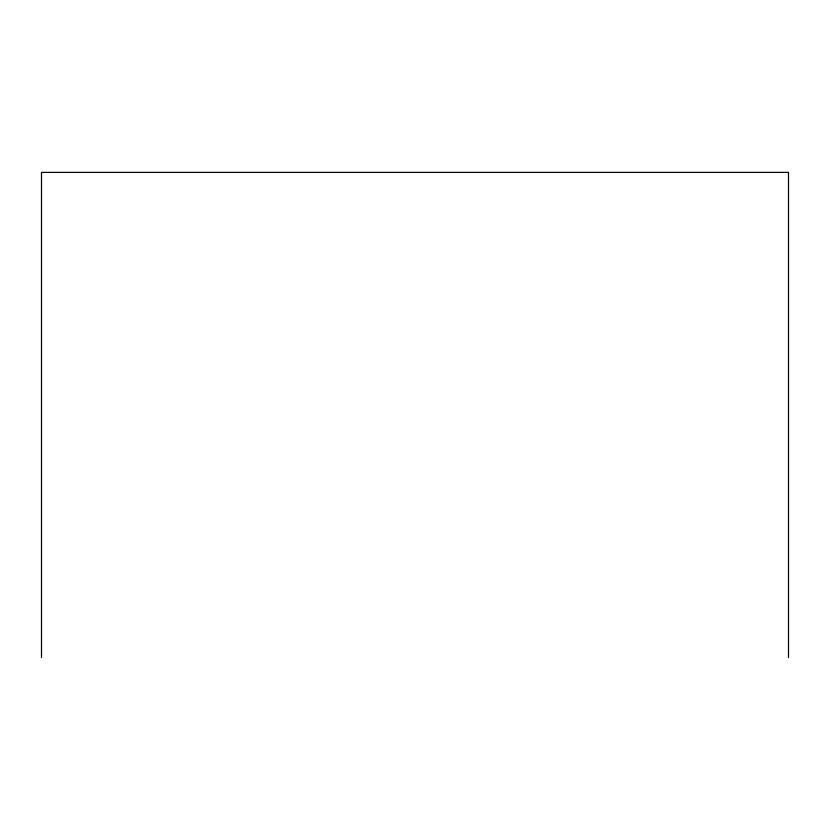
<?xml version="1.0" encoding="UTF-8"?>
<svg xmlns="http://www.w3.org/2000/svg" width="830" height="830" viewBox="0 0 830 830"><rect width="100%" height="100%" fill="white"/><g stroke="black" fill="none" stroke-linecap="round" stroke-linejoin="round"><path stroke-width="1.25" d="M788.5 657.609L788.5 172.391L41.5 172.391L41.5 657.609"/></g></svg>
